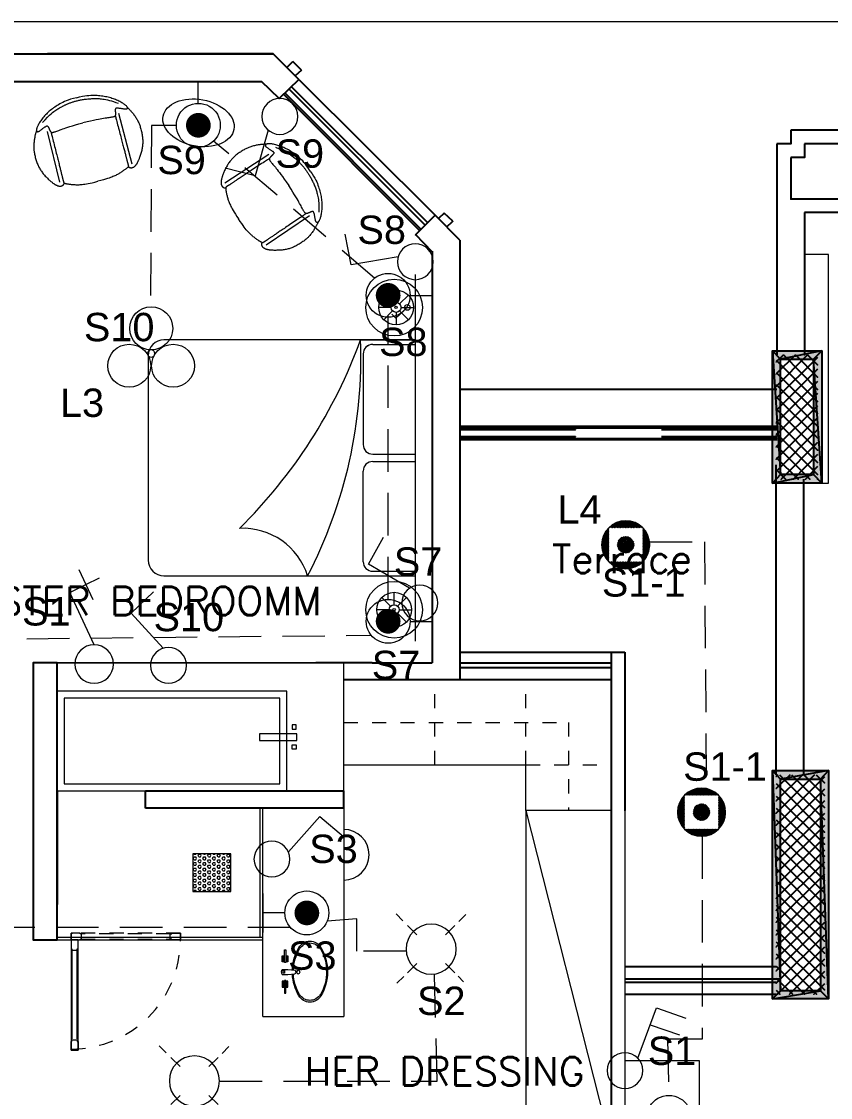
# Model space of a CAD drawing. Header units: inches. Extents: x 14 to 158, y 51 to 94.
# Drawn here: x 18.62 to 24.32, y 85.44 to 93.03 of the extents above; entities that cross this region are included whole.
import ezdxf

# ---------------------------------------------------------------- set-up
doc = ezdxf.new("R2010")
doc.units = ezdxf.units.IN
doc.header["$LTSCALE"] = 0.6
doc.header["$MEASUREMENT"] = 0
doc.linetypes.add('1st BASE_WTV$0$HIDDEN2', pattern=[0.1875, 0.125, -0.0625])
doc.linetypes.add('DASHED', pattern=[0.75, 0.5, -0.25])
doc.layers.get('0').update_dxf_attribs({"color": 253, "lineweight": 0})
for name, color, linetype, lineweight in [('1st BASE_WTV$0$A-DOOR', 253, 'Continuous', 0), ('1st BASE_WTV$0$A-DOOR-JAMB', 253, 'Continuous', 0), ('1st BASE_WTV$0$A-DOOR-OVHD', 253, '1st BASE_WTV$0$HIDDEN2', 0), ('1st BASE_WTV$0$A-DOOR-SWNG', 253, '1st BASE_WTV$0$HIDDEN2', 0), ('ELECT', 253, 'Continuous', 0), ('fur', 253, 'Continuous', 0), ('Furniture', 253, 'Continuous', 0), ('K Furniture', 253, 'Continuous', 0), ('Layer1', 253, 'Continuous', 0), ('LIGHT', 6, 'Continuous', 0), ('LIGHT-1', 3, 'Continuous', 0), ('Muebles', 253, 'Continuous', 0), ('text', 3, 'Continuous', 0), ('wiring1', 3, 'DASHED', 0)]:
    doc.layers.add(name, color=color, linetype=linetype, lineweight=lineweight)
doc.styles.add('SIMPLEX', font='SIMPLEX.SHX')
doc.styles.get("Standard").update_dxf_attribs({"font": 'arial.ttf'})

# ---------------------------------------------------------------- blocks, each defined once
blk = doc.blocks.new('A$C7ABF570E')
at = {"layer": 'Furniture'}
for p, q in [((2.586, 0.0524), (0, 0.0524)), ((2.4874, 0.0524), (2.4296, 0.0524))]:
    blk.add_line(p, q, dxfattribs=at)
at = {"layer": 'K Furniture'}
for p, q in [((2.0143, 1.9331), (0.5718, 1.9331)), ((0.4608, 1.8221), (0.4608, 0.0467)), ((2.1252, 0.0467), (2.1252, 1.8221)), ((0.5607, 0.4183), (1.1998, 0.4183)), ((0.5607, 0.4183), (1.1998, 0.4183)), ((2.0253, 0.4183), (1.3863, 0.4183)), ((2.0253, 0.4183), (1.3863, 0.4183)), ((2.1252, 0.4366), (2.1252, 0.0467)), ((0.222, 0.2348, 0), (0.222, 0.3227, 0)), ((0.4932, 0.3508), (0.4932, 0.0524)), ((1.2673, 0.3508), (1.2673, 0.0524)), ((1.3188, 0.3508), (1.3188, 0.0524)), ((2.0929, 0.3508), (2.0929, 0.0524)), ((2.3533, 0.2212), (2.3533, 0.3091)), ((0.1974, 0.2246, 0), (0.1352, 0.2868, 0)), ((0.2466, 0.2246, 0), (0.3088, 0.2868, 0)), ((2.3287, 0.211), (2.2665, 0.2731)), ((2.3779, 0.211), (2.4401, 0.2731)), ((0.1872, 0.2, 0), (0.0993, 0.2, 0)), ((0.1974, 0.1754, 0), (0.1352, 0.1132, 0)), ((0.222, 0.1652, 0), (0.222, 0.0773, 0)), ((0.2466, 0.1754, 0), (0.3088, 0.1132, 0)), ((0.2568, 0.2, 0), (0.3447, 0.2, 0)), ((2.3185, 0.1864), (2.2306, 0.1864)), ((2.3287, 0.1617), (2.2665, 0.0996)), ((2.3779, 0.1617), (2.4401, 0.0996)), ((2.3881, 0.1864), (2.476, 0.1864)), ((2.3533, 0.1515), (2.3533, 0.0636))]:
    blk.add_line(p, q, dxfattribs=at)
for centre, radius in [((0.222, 0.2, 0), 0.2), ((2.3524, 0.2, 0), 0.2), ((0.222, 0.2, 0), 0.1227), ((2.3533, 0.1864), 0.1227), ((0.222, 0.2, 0), 0.0348), ((0.222, 0.2, 0), 0.00828), ((2.3533, 0.1864), 0.0348), ((2.3533, 0.1864), 0.00828)]:
    blk.add_circle(centre, radius, dxfattribs=at)
for centre, radius, start, end in [((0.5718, 1.8221), 0.111, 90, 180), ((2.0143, 1.8221), 0.111, 0, 90), ((0.3169, 1.2669), 0.4794, 287.4621, 2.62083), ((3.3458, 3.8037), 3.5815, 224.60229, 250.07395), ((2.0005, 3.7801), 3.3458, 242.59989, 272.13581), ((0.5607, 0.3508), 0.0675, 90, 180), ((0.5607, 0.3508), 0.0675, 90, 180), ((1.1998, 0.3508), 0.0675, 0, 90), ((1.1998, 0.3508), 0.0675, 0, 90), ((1.3863, 0.3508), 0.0675, 90, 180), ((1.3863, 0.3508), 0.0675, 90, 180), ((2.0253, 0.3508), 0.0675, 360, 90), ((2.0253, 0.3508), 0.0675, 0, 90)]:
    blk.add_arc(centre, radius, start, end, dxfattribs=at)
blk = doc.blocks.new('DCFVFD')
at = {"layer": 'fur'}
for points in [[(263.0483, -27.9255), (263.0477, -27.9241), (263.047, -27.9227), (263.0463, -27.9211), (263.0455, -27.9194), (263.0446, -27.9176), (263.0437, -27.9156), (263.0427, -27.9133), (263.0415, -27.9108), (263.0402, -27.908), (263.0388, -27.905), (263.0372, -27.9017), (263.0355, -27.8981), (263.0336, -27.8944), (263.0315, -27.8904), (263.0292, -27.8863), (263.0267, -27.8819), (263.0241, -27.8774), (263.0212, -27.8728), (263.0181, -27.8682), (263.015, -27.8635), (263.0117, -27.8588), (263.0083, -27.8542), (263.0049, -27.8497), (263.0015, -27.8454), (262.9981, -27.8412), (262.9946, -27.8373), (262.9911, -27.8334), (262.9874, -27.8297), (262.9837, -27.826), (262.9797, -27.8224), (262.9755, -27.8187), (262.9711, -27.815), (262.9663, -27.8113), (262.9614, -27.8075), (262.9562, -27.8037), (262.9509, -27.7999), (262.9455, -27.7961), (262.94, -27.7925), (262.9345, -27.789), (262.9291, -27.7857), (262.9237, -27.7825), (262.9184, -27.7796), (262.9131, -27.7768), (262.9079, -27.7743), (262.9026, -27.7719), (262.8974, -27.7696), (262.8921, -27.7675), (262.8868, -27.7656), (262.8814, -27.7638), (262.8759, -27.7621), (262.8704, -27.7606), (262.8647, -27.7592), (262.859, -27.7579), (262.8532, -27.7568), (262.8472, -27.7558), (262.8412, -27.7549), (262.8351, -27.7541), (262.8289, -27.7534), (262.8227, -27.7528), (262.8166, -27.7524), (262.8107, -27.752), (262.805, -27.7518), (262.7995, -27.7516), (262.7944, -27.7515), (262.7897, -27.7515), (262.7853, -27.7516), (262.7813, -27.7517), (262.7776, -27.7519), (262.7742, -27.7521), (262.771, -27.7524), (262.7681, -27.7527), (262.7654, -27.753), (262.7628, -27.7534), (262.7604, -27.7537), (262.7582, -27.7541), (262.7561, -27.7545), (262.754, -27.7549), (262.7521, -27.7553), (262.7502, -27.7558), (262.7484, -27.7563), (262.7467, -27.7568), (262.745, -27.7574), (262.7433, -27.7579), (262.7417, -27.7586), (262.7402, -27.7592), (262.7387, -27.7598), (262.7373, -27.7605), (262.736, -27.7612), (262.7348, -27.7619), (262.7337, -27.7626), (262.7327, -27.7633), (262.7317, -27.764), (262.7308, -27.7648), (262.7299, -27.7655), (262.7291, -27.7663), (262.7283, -27.7671), (262.7276, -27.768), (262.7269, -27.7688), (262.7263, -27.7697), (262.7257, -27.7706), (262.7251, -27.7715), (262.7245, -27.7724), (262.7241, -27.7732), (262.7236, -27.7741), (262.7232, -27.775), (262.7228, -27.7758), (262.7225, -27.7766), (262.7222, -27.7775), (262.722, -27.7783), (262.7218, -27.7792), (262.7216, -27.78), (262.7214, -27.781), (262.7212, -27.7819), (262.7211, -27.7829), (262.721, -27.7839), (262.7209, -27.7849), (262.7209, -27.7859), (262.7209, -27.7868), (262.7209, -27.7877), (262.721, -27.7886), (262.7212, -27.7893), (262.7213, -27.79), (262.7215, -27.7907), (262.7218, -27.7913), (262.722, -27.7918), (262.7222, -27.7923), (262.7225, -27.7927), (262.7227, -27.7931), (262.7228, -27.7934), (262.723, -27.7937), (262.7231, -27.7939), (262.7232, -27.7941), (262.7233, -27.7943), (262.7234, -27.7944), (262.7235, -27.7945), (262.7236, -27.7946)], [(262.9773, -27.9732), (262.9769, -27.9729), (262.9762, -27.9724), (262.9751, -27.9716), (262.9736, -27.9705), (262.9714, -27.969), (262.9686, -27.9669), (262.9648, -27.9642), (262.9601, -27.9608), (262.9543, -27.9567), (262.9475, -27.9518), (262.94, -27.9464), (262.9319, -27.9406), (262.9233, -27.9345), (262.9146, -27.9282), (262.9058, -27.9219), (262.8971, -27.9157), (262.8887, -27.9096), (262.8805, -27.9038), (262.8727, -27.8982), (262.8652, -27.8928), (262.8579, -27.8876), (262.8509, -27.8826), (262.8442, -27.8777), (262.8377, -27.8731), (262.8315, -27.8687), (262.8256, -27.8644), (262.8198, -27.8603), (262.8144, -27.8564), (262.8092, -27.8526), (262.8042, -27.8491), (262.7994, -27.8456), (262.7948, -27.8424), (262.7905, -27.8393), (262.7864, -27.8363), (262.7825, -27.8335), (262.7788, -27.8308), (262.7752, -27.8283), (262.7719, -27.8259), (262.7687, -27.8237), (262.7658, -27.8215), (262.763, -27.8195), (262.7603, -27.8176), (262.7578, -27.8158), (262.7555, -27.8142), (262.7533, -27.8126), (262.7513, -27.8112), (262.7494, -27.8098), (262.7477, -27.8086), (262.7461, -27.8074), (262.7446, -27.8063), (262.7432, -27.8053), (262.7419, -27.8044), (262.7408, -27.8036), (262.7397, -27.8029), (262.7388, -27.8022), (262.7379, -27.8015), (262.7371, -27.801), (262.7364, -27.8005), (262.7358, -27.8), (262.7352, -27.7996), (262.7347, -27.7993), (262.7343, -27.799), (262.7339, -27.7987), (262.7336, -27.7985), (262.7333, -27.7983), (262.7331, -27.7981), (262.7328, -27.7979), (262.7326, -27.7978), (262.7324, -27.7976), (262.7321, -27.7974), (262.7318, -27.7972), (262.7315, -27.797), (262.7311, -27.7968), (262.7306, -27.7965), (262.7302, -27.7962), (262.7297, -27.7959), (262.7292, -27.7956), (262.7288, -27.7953), (262.7283, -27.7951), (262.728, -27.7948), (262.7277, -27.7947), (262.7274, -27.7945), (262.7272, -27.7944), (262.7271, -27.7944), (262.727, -27.7943), (262.7269, -27.7943), (262.7268, -27.7942), (262.7267, -27.7942), (262.7266, -27.7942), (262.7266, -27.7942), (262.7265, -27.7942), (262.7263, -27.7942), (262.7262, -27.7942), (262.726, -27.7942), (262.7257, -27.7942), (262.7254, -27.7943), (262.725, -27.7943), (262.7245, -27.7944), (262.724, -27.7945), (262.7233, -27.7947), (262.7225, -27.795), (262.7216, -27.7953), (262.7206, -27.7957), (262.7195, -27.7962), (262.7182, -27.7968), (262.7167, -27.7975), (262.715, -27.7983), (262.7131, -27.7994), (262.7109, -27.8006), (262.7085, -27.8021), (262.7057, -27.8037), (262.7026, -27.8057), (262.6991, -27.8079), (262.6953, -27.8103), (262.6913, -27.813), (262.6871, -27.8158), (262.6828, -27.8187), (262.6785, -27.8217), (262.6742, -27.8248), (262.6701, -27.8279), (262.6661, -27.831), (262.6622, -27.8341), (262.6583, -27.8374), (262.6545, -27.8408), (262.6505, -27.8444), (262.6465, -27.8483), (262.6422, -27.8526), (262.6376, -27.8573), (262.6328, -27.8624), (262.6274, -27.8683), (262.6216, -27.875), (262.615, -27.8829), (262.6077, -27.8921), (262.5995, -27.9029), (262.5903, -27.9155), (262.58, -27.9301)], [(262.9965, -27.9608), (262.7476, -27.7809)], [(262.7521, -28.2908), (262.7516, -28.2905), (262.7509, -28.29), (262.7499, -28.2892), (262.7483, -28.2882), (262.7462, -28.2866), (262.7433, -28.2846), (262.7395, -28.282), (262.7347, -28.2786), (262.7289, -28.2745), (262.7221, -28.2697), (262.7145, -28.2644), (262.7063, -28.2587), (262.6977, -28.2527), (262.6889, -28.2465), (262.68, -28.2402), (262.6713, -28.2341), (262.6628, -28.2282), (262.6546, -28.2224), (262.6467, -28.2169), (262.6391, -28.2115), (262.6318, -28.2064), (262.6247, -28.2015), (262.618, -28.1967), (262.6115, -28.1922), (262.6052, -28.1878), (262.5992, -28.1836), (262.5935, -28.1795), (262.588, -28.1757), (262.5827, -28.172), (262.5777, -28.1685), (262.5729, -28.1651), (262.5683, -28.1619), (262.5639, -28.1588), (262.5598, -28.1559), (262.5558, -28.1531), (262.5521, -28.1505), (262.5485, -28.148), (262.5452, -28.1456), (262.542, -28.1434), (262.539, -28.1413), (262.5362, -28.1393), (262.5335, -28.1375), (262.531, -28.1357), (262.5287, -28.1341), (262.5265, -28.1325), (262.5244, -28.1311), (262.5225, -28.1298), (262.5208, -28.1285), (262.5191, -28.1274), (262.5176, -28.1263), (262.5162, -28.1254), (262.515, -28.1245), (262.5138, -28.1237), (262.5127, -28.1229), (262.5118, -28.1222), (262.5109, -28.1216), (262.5101, -28.1211), (262.5094, -28.1206), (262.5088, -28.1201), (262.5082, -28.1198), (262.5077, -28.1194), (262.5073, -28.1191), (262.5069, -28.1188), (262.5066, -28.1186), (262.5063, -28.1184), (262.506, -28.1182), (262.5058, -28.1181), (262.5056, -28.1179), (262.5054, -28.1177), (262.5051, -28.1175), (262.5048, -28.1173), (262.5045, -28.1171), (262.5041, -28.1168), (262.5037, -28.1165), (262.5033, -28.1161), (262.5029, -28.1158), (262.5024, -28.1154), (262.502, -28.1151), (262.5016, -28.1148), (262.5013, -28.1145), (262.501, -28.1143), (262.5008, -28.1141), (262.5007, -28.1139), (262.5005, -28.1138), (262.5004, -28.1137), (262.5004, -28.1136), (262.5003, -28.1136), (262.5003, -28.1135), (262.5002, -28.1135), (262.5002, -28.1134), (262.5002, -28.1133), (262.5001, -28.1132), (262.5001, -28.113), (262.5, -28.1128), (262.5, -28.1126), (262.4999, -28.1123), (262.4998, -28.1119), (262.4997, -28.1114), (262.4997, -28.1108), (262.4996, -28.1101), (262.4996, -28.1093), (262.4996, -28.1084), (262.4996, -28.1073), (262.4997, -28.106), (262.4999, -28.1046), (262.5, -28.103), (262.5003, -28.1011), (262.5007, -28.0989), (262.5011, -28.0965), (262.5017, -28.0937), (262.5023, -28.0905), (262.5031, -28.0869), (262.5041, -28.0829), (262.5051, -28.0786), (262.5063, -28.0739), (262.5075, -28.069), (262.5089, -28.064), (262.5103, -28.0589), (262.5118, -28.0539), (262.5133, -28.0489), (262.5149, -28.0441), (262.5166, -28.0394), (262.5184, -28.0347), (262.5203, -28.0299), (262.5225, -28.025), (262.5248, -28.0199), (262.5274, -28.0144), (262.5303, -28.0086), (262.5336, -28.0023), (262.5373, -27.9953), (262.5418, -27.9876), (262.547, -27.9788), (262.5533, -27.9688), (262.5608, -27.9575), (262.5696, -27.9446), (262.58, -27.9301)], [(262.9935, -28.2233), (263.0044, -28.2079), (263.0136, -28.1941), (263.0212, -28.1816), (263.0276, -28.1704), (263.0328, -28.1601), (263.0371, -28.1505), (263.0408, -28.1415), (263.0441, -28.1328), (263.0471, -28.1242), (263.0499, -28.1158), (263.0525, -28.1075), (263.0548, -28.0992), (263.057, -28.091), (263.0589, -28.083), (263.0607, -28.075), (263.0622, -28.067), (263.0635, -28.0592), (263.0645, -28.0514), (263.0654, -28.0436), (263.0661, -28.036), (263.0666, -28.0284), (263.0669, -28.0209), (263.067, -28.0135), (263.0669, -28.0062), (263.0667, -27.9989), (263.0663, -27.9918), (263.0657, -27.9849), (263.0651, -27.9783), (263.0642, -27.9719), (263.0633, -27.9658), (263.0622, -27.9601), (263.0611, -27.9548), (263.0599, -27.95), (263.0585, -27.9456), (263.0572, -27.9416), (263.0558, -27.9381), (263.0544, -27.935), (263.053, -27.9323), (263.0517, -27.93), (263.0503, -27.928), (263.0491, -27.9264), (263.0479, -27.9251), (263.0468, -27.924), (263.0457, -27.9233), (263.0446, -27.9228), (263.0436, -27.9225), (263.0425, -27.9224), (263.0415, -27.9224), (263.0404, -27.9226), (263.0393, -27.923), (263.0382, -27.9236), (263.0372, -27.9244), (263.0361, -27.9256), (263.0351, -27.927), (263.0341, -27.9289), (263.0331, -27.9313), (263.0322, -27.934), (263.0314, -27.9372), (263.0305, -27.9407), (263.0297, -27.9444), (263.0289, -27.9483), (263.0282, -27.9522), (263.0274, -27.9561), (263.0266, -27.9598), (263.0259, -27.9634), (263.0251, -27.9668), (263.0243, -27.9699), (263.0235, -27.9728), (263.0227, -27.9754), (263.0218, -27.9778), (263.0211, -27.9799), (263.0203, -27.9816), (263.0195, -27.9831), (263.0187, -27.9842), (263.0179, -27.9851), (263.017, -27.9857), (263.0161, -27.9861), (263.0151, -27.9863), (263.0139, -27.9863), (263.0127, -27.9862), (263.0113, -27.9859), (263.0099, -27.9855), (263.0083, -27.985), (263.0066, -27.9844), (263.0048, -27.9837), (263.003, -27.9829), (263.0012, -27.9821), (262.9993, -27.9812), (262.9974, -27.9803), (262.9956, -27.9794), (262.9937, -27.9784), (262.9918, -27.9775), (262.99, -27.9767), (262.9883, -27.9759), (262.9865, -27.9751), (262.9849, -27.9745), (262.9833, -27.974), (262.9817, -27.9737), (262.9802, -27.9734), (262.9788, -27.9732), (262.9774, -27.9732), (262.9761, -27.9733), (262.9749, -27.9735), (262.9737, -27.9738), (262.9725, -27.9742), (262.9714, -27.9747), (262.9702, -27.9756), (262.969, -27.9767), (262.9676, -27.9782), (262.9661, -27.9801), (262.9644, -27.9826), (262.9624, -27.9857), (262.9602, -27.9894), (262.9577, -27.9937), (262.9548, -27.9986), (262.9517, -28.0041), (262.9483, -28.0101), (262.9446, -28.0166), (262.9406, -28.0236), (262.9363, -28.0311), (262.9316, -28.039), (262.9264, -28.0477), (262.9204, -28.0575), (262.9133, -28.0687), (262.9049, -28.0817), (262.8949, -28.097), (262.8831, -28.1147), (262.8692, -28.1352)], [(263.0506, -27.9828), (263.0497, -28.0063), (263.0485, -28.026), (263.0472, -28.0422), (263.0456, -28.0555), (263.0439, -28.0664), (263.0422, -28.0754), (263.0403, -28.083), (263.0384, -28.0898), (263.0365, -28.0961), (263.0346, -28.1021), (263.0327, -28.1078), (263.0308, -28.1131), (263.029, -28.1181), (263.0273, -28.1228), (263.0256, -28.1271), (263.0239, -28.1312), (263.0224, -28.135), (263.0209, -28.1385), (263.0195, -28.1418), (263.018, -28.145), (263.0166, -28.1481), (263.0151, -28.1512), (263.0136, -28.1543), (263.012, -28.1575), (263.0103, -28.1608), (263.0085, -28.1642), (263.0067, -28.1678), (263.0047, -28.1714), (263.0027, -28.1751), (263.0006, -28.1788), (262.9985, -28.1826), (262.9963, -28.1863), (262.994, -28.19), (262.9917, -28.1937), (262.9894, -28.1975), (262.9869, -28.2012), (262.9844, -28.205), (262.9817, -28.2088), (262.9789, -28.2127), (262.976, -28.2167), (262.9729, -28.2207), (262.9697, -28.2249), (262.9664, -28.2292), (262.9628, -28.2335), (262.9592, -28.2379), (262.9554, -28.2423), (262.9514, -28.2468), (262.9473, -28.2513), (262.9431, -28.2559), (262.9387, -28.2604), (262.9343, -28.2649), (262.9297, -28.2694), (262.9252, -28.2738), (262.9206, -28.2782), (262.9161, -28.2824), (262.9116, -28.2864), (262.9072, -28.2903), (262.9028, -28.2941), (262.8982, -28.2979), (262.8934, -28.3016), (262.8884, -28.3054), (262.8829, -28.3093), (262.8769, -28.3133), (262.8702, -28.3176), (262.8629, -28.3221), (262.8548, -28.3268), (262.8459, -28.3317), (262.8359, -28.3367), (262.825, -28.3418), (262.813, -28.3469), (262.7998, -28.3519), (262.7854, -28.3568)], [(262.7306, -28.3736), (262.729, -28.3734), (262.7274, -28.3733), (262.7257, -28.3731), (262.7239, -28.3729), (262.7219, -28.3727), (262.7197, -28.3725), (262.7172, -28.3723), (262.7145, -28.372), (262.7114, -28.3717), (262.7081, -28.3714), (262.7044, -28.371), (262.7005, -28.3705), (262.6963, -28.37), (262.6919, -28.3693), (262.6872, -28.3686), (262.6823, -28.3676), (262.6772, -28.3666), (262.6719, -28.3654), (262.6665, -28.3641), (262.661, -28.3626), (262.6555, -28.3611), (262.65, -28.3594), (262.6447, -28.3577), (262.6395, -28.3559), (262.6344, -28.354), (262.6295, -28.3521), (262.6247, -28.35), (262.62, -28.3478), (262.6153, -28.3455), (262.6106, -28.3429), (262.6057, -28.3402), (262.6008, -28.3372), (262.5957, -28.334), (262.5904, -28.3306), (262.5851, -28.327), (262.5798, -28.3232), (262.5745, -28.3193), (262.5692, -28.3153), (262.5641, -28.3113), (262.5592, -28.3073), (262.5544, -28.3032), (262.5499, -28.2992), (262.5456, -28.2952), (262.5414, -28.2911), (262.5374, -28.2869), (262.5335, -28.2827), (262.5298, -28.2784), (262.5262, -28.2741), (262.5228, -28.2696), (262.5194, -28.2649), (262.5161, -28.2602), (262.5129, -28.2553), (262.5098, -28.2503), (262.5068, -28.2452), (262.5039, -28.24), (262.501, -28.2346), (262.4983, -28.229), (262.4956, -28.2234), (262.493, -28.2178), (262.4906, -28.2122), (262.4883, -28.2067), (262.4861, -28.2014), (262.4841, -28.1963), (262.4824, -28.1915), (262.4808, -28.1871), (262.4794, -28.1829), (262.4782, -28.1791), (262.4772, -28.1755), (262.4763, -28.1722), (262.4755, -28.1692), (262.4748, -28.1663), (262.4742, -28.1636), (262.4737, -28.1611), (262.4732, -28.1587), (262.4728, -28.1565), (262.4725, -28.1543), (262.4722, -28.1523), (262.472, -28.1503), (262.4718, -28.1484), (262.4717, -28.1465), (262.4716, -28.1447), (262.4715, -28.1429), (262.4715, -28.1412), (262.4716, -28.1394), (262.4717, -28.1378), (262.4718, -28.1362), (262.472, -28.1347), (262.4722, -28.1332), (262.4725, -28.1319), (262.4727, -28.1306), (262.4731, -28.1293), (262.4734, -28.1282), (262.4738, -28.1271), (262.4743, -28.126), (262.4748, -28.125), (262.4753, -28.124), (262.4758, -28.123), (262.4764, -28.1221), (262.477, -28.1212), (262.4777, -28.1203), (262.4783, -28.1195), (262.479, -28.1187), (262.4796, -28.1179), (262.4803, -28.1172), (262.481, -28.1166), (262.4816, -28.116), (262.4823, -28.1154), (262.483, -28.1148), (262.4837, -28.1143), (262.4844, -28.1138), (262.4852, -28.1133), (262.486, -28.1129), (262.4869, -28.1124), (262.4878, -28.112), (262.4887, -28.1115), (262.4896, -28.1111), (262.4905, -28.1108), (262.4914, -28.1105), (262.4922, -28.1102), (262.4931, -28.11), (262.4938, -28.1099), (262.4946, -28.1098), (262.4953, -28.1098), (262.4959, -28.1098), (262.4965, -28.1098), (262.497, -28.1099), (262.4975, -28.11), (262.4979, -28.1101), (262.4982, -28.1101), (262.4985, -28.1102), (262.4988, -28.1102), (262.499, -28.1103), (262.4992, -28.1103), (262.4994, -28.1103), (262.4995, -28.1104), (262.4996, -28.1104)], [(262.7467, -28.313), (262.4946, -28.1376)], [(262.9935, -28.2233), (262.9826, -28.2388), (262.9725, -28.252), (262.9633, -28.2633), (262.9548, -28.273), (262.9468, -28.2813), (262.9392, -28.2886), (262.9319, -28.2951), (262.9248, -28.301), (262.9177, -28.3067), (262.9107, -28.3121), (262.9036, -28.3173), (262.8966, -28.3223), (262.8897, -28.327), (262.8827, -28.3315), (262.8757, -28.3358), (262.8687, -28.3398), (262.8617, -28.3437), (262.8547, -28.3473), (262.8477, -28.3506), (262.8407, -28.3538), (262.8337, -28.3568), (262.8267, -28.3595), (262.8198, -28.3621), (262.8128, -28.3645), (262.8059, -28.3666), (262.7991, -28.3686), (262.7924, -28.3704), (262.7859, -28.3719), (262.7796, -28.3733), (262.7735, -28.3744), (262.7678, -28.3753), (262.7624, -28.376), (262.7575, -28.3764), (262.7529, -28.3766), (262.7487, -28.3766), (262.745, -28.3765), (262.7416, -28.3762), (262.7385, -28.3758), (262.7359, -28.3753), (262.7336, -28.3747), (262.7316, -28.374), (262.73, -28.3734), (262.7287, -28.3726), (262.7276, -28.3718), (262.7268, -28.371), (262.7262, -28.3701), (262.7257, -28.3691), (262.7254, -28.3681), (262.7252, -28.367), (262.7252, -28.3659), (262.7254, -28.3647), (262.7258, -28.3634), (262.7266, -28.362), (262.7276, -28.3606), (262.7291, -28.359), (262.731, -28.3573), (262.7333, -28.3556), (262.736, -28.3537), (262.739, -28.3518), (262.7423, -28.3498), (262.7456, -28.3478), (262.7491, -28.3458), (262.7525, -28.3437), (262.7558, -28.3418), (262.7589, -28.3398), (262.7618, -28.338), (262.7645, -28.3362), (262.767, -28.3345), (262.7692, -28.3328), (262.7711, -28.3313), (262.7728, -28.3299), (262.7742, -28.3285), (262.7753, -28.3273), (262.7762, -28.3262), (262.7767, -28.3251), (262.777, -28.3241), (262.7771, -28.3231), (262.7769, -28.3221), (262.7766, -28.321), (262.776, -28.3199), (262.7753, -28.3187), (262.7745, -28.3174), (262.7734, -28.3161), (262.7723, -28.3147), (262.7711, -28.3133), (262.7698, -28.3119), (262.7684, -28.3104), (262.7669, -28.3089), (262.7654, -28.3074), (262.7639, -28.306), (262.7624, -28.3045), (262.761, -28.3031), (262.7596, -28.3017), (262.7582, -28.3002), (262.757, -28.2989), (262.7558, -28.2975), (262.7548, -28.2961), (262.754, -28.2948), (262.7532, -28.2935), (262.7526, -28.2922), (262.7521, -28.2909), (262.7518, -28.2897), (262.7515, -28.2884), (262.7514, -28.2872), (262.7514, -28.286), (262.7516, -28.2847), (262.752, -28.2833), (262.7526, -28.2818), (262.7536, -28.28), (262.7549, -28.2779), (262.7567, -28.2755), (262.7589, -28.2726), (262.7617, -28.2693), (262.7649, -28.2655), (262.7686, -28.2612), (262.7728, -28.2564), (262.7773, -28.2512), (262.7823, -28.2456), (262.7875, -28.2395), (262.7931, -28.2329), (262.7991, -28.2259), (262.8055, -28.2181), (262.8128, -28.2092), (262.821, -28.1988), (262.8306, -28.1865), (262.8416, -28.1721), (262.8544, -28.1551), (262.8692, -28.1352)]]:
    blk.add_lwpolyline(points, dxfattribs=at)
blk = doc.blocks.new('A$C399A65E2')
at = {"layer": 'Muebles', "linetype": 'Continuous'}
for p, q in [((0.1947, 0.0392), (0.201, 0.0898)), ((0.2314, 0.0405), (0.2251, 0.0911)), ((0.0626, 0.0177), (0.0626, 0.0266)), ((0.0626, 0.0266), (0.1524, 0.0266)), ((0.1524, 0.0177), (0.0626, 0.0177)), ((0.1056, 0.0266), (0.1056, 0.0405)), ((0.1056, 0.0405), (0.1486, 0.0405)), ((0.1056, 0), (0.1056, 0.0177)), ((0.1486, 0), (0.1056, 0)), ((0.1132, 0.0266), (0.1132, 0.0341)), ((0.1132, 0.0341), (0.141, 0.0341)), ((0.1132, 0.0076), (0.1132, 0.0177)), ((0.141, 0.0076), (0.1132, 0.0076)), ((0.141, 0.0341), (0.141, 0.0266)), ((0.141, 0.0177), (0.141, 0.0076)), ((0.1486, 0.0405), (0.1486, 0.0266)), ((0.1486, 0.0177), (0.1486, 0)), ((0.1524, 0.0266), (0.1524, 0.0177)), ((0.1947, 0), (0.1947, 0.0392)), ((0.2238, 0.0177), (0.2036, 0.0177)), ((0.2036, 0.0177), (0.2036, 0.0063)), ((0.2036, 0.0063), (0.2238, 0.0063)), ((0.2238, 0.0063), (0.2238, 0.0177)), ((0.2314, 0.0013), (0.2314, 0.0405)), ((0.3698, 0.0266), (0.28, 0.0266)), ((0.28, 0.0266), (0.28, 0.0177)), ((0.28, 0.0177), (0.3698, 0.0177)), ((0.3268, 0.0405), (0.2838, 0.0405)), ((0.2838, 0.0405), (0.2838, 0.0266)), ((0.2838, 0.0177), (0.2838, 0)), ((0.2838, 0), (0.3268, 0)), ((0.3192, 0.0341), (0.2914, 0.0341)), ((0.2914, 0.0341), (0.2914, 0.0266)), ((0.2914, 0.0177), (0.2914, 0.0076)), ((0.2914, 0.0076), (0.3192, 0.0076)), ((0.3192, 0.0266), (0.3192, 0.0341)), ((0.3192, 0.0076), (0.3192, 0.0177)), ((0.3268, 0.0266), (0.3268, 0.0405)), ((0.3268, 0), (0.3268, 0.0177)), ((0.3698, 0.0177), (0.3698, 0.0266))]:
    blk.add_line(p, q, dxfattribs=at)
blk.add_circle((0.2132, 0.1138), 0.0126, dxfattribs=at)
for centre, radius, start, end in [((0.2149, -0.0158), 0.3359, 59.46621, 120.53378), ((0.2149, -0.0037), 0.3167, 59.46621, 120.53379), ((0.09, 0.196), 0.09, 120.5339, 239.46614), ((0.0972, 0.196), 0.0848, 120.53389, 239.46614), ((0.3327, 0.196), 0.0848, 300.53386, 59.46611), ((0.3399, 0.196), 0.09, 300.53386, 59.4661), ((0.2149, 0.4079), 0.3359, 239.46622, 267.25373), ((0.2149, 0.3957), 0.3167, 239.46622, 267.2472), ((0.2136, 0.0805), 0.0156, 42.48509, 143.54023), ((0.2149, 0.3957), 0.3167, 272.09779, 300.53378), ((0.2149, 0.4079), 0.3359, 272.12884, 300.53379), ((0.2118, 0.0367), 0.0405, 245.05141, 298.89841)]:
    blk.add_arc(centre, radius, start, end, dxfattribs=at)
blk = doc.blocks.new('A$C7D3A46D4')
at = {"layer": '1st BASE_WTV$0$A-DOOR'}
blk.add_line((0.7698, 0.0481), (0, 0.0481), dxfattribs=at)
at = {"layer": '1st BASE_WTV$0$A-DOOR-JAMB'}
for p, q in [((0.7698, 0.8258), (0.7217, 0.8258)), ((0.7217, 0.7639), (0.7217, 0.8258)), ((0.7217, 0.8258), (0.7698, 0.8258)), ((0.7217, 0.8179), (0.7217, 0.0481)), ((0.7268, 0.7639), (0.7217, 0.7639)), ((0.7268, 0.7537), (0.7268, 0.7639)), ((0.7698, 0.7639), (0.7647, 0.7639)), ((0.7647, 0.7639), (0.7647, 0.7537)), ((0.7698, 0.8258), (0.7698, 0.7639)), ((0.7698, 0.0481), (0.7698, 0.8179)), ((0.7647, 0.7537), (0.7268, 0.7537)), ((0.7268, 0.7457), (0.7268, 0.1172)), ((0.7647, 0.1172), (0.7647, 0.7457)), ((0.7268, 0.11), (0.7217, 0.11)), ((0.7217, 0.11), (0.7217, 0.0481)), ((0.7647, 0.1203), (0.7268, 0.1203)), ((0.7268, 0.1203), (0.7268, 0.11)), ((0.7647, 0.11), (0.7647, 0.1203)), ((0.7698, 0.11), (0.7647, 0.11)), ((0.7698, 0.0481), (0.7698, 0.11)), ((0, 0.0481), (0, 0)), ((0, 0.0481), (0.0619, 0.0481)), ((0, 0), (0, 0.0481)), ((0.0619, 0.0481), (0.0619, 0.043)), ((0.0619, 0.043), (0.0722, 0.043)), ((0.0722, 0.0051), (0.0619, 0.0051)), ((0.0619, 0.0051), (0.0619, 0)), ((0.0722, 0.043), (0.0722, 0.0051)), ((0.7079, 0.043), (0.6976, 0.043)), ((0.6976, 0.043), (0.6976, 0.0051)), ((0.6976, 0.0051), (0.7079, 0.0051)), ((0.7698, 0.0481), (0.7079, 0.0481)), ((0.7079, 0.0481), (0.7079, 0.043)), ((0.7079, 0.0051), (0.7079, 0)), ((0.7217, 0.0481), (0.7698, 0.0481)), ((0.7217, 0.0481), (0.7698, 0.0481)), ((0.7698, 0.0481), (0.7698, 0)), ((0.7698, 0), (0.7698, 0.0481)), ((0, 0), (0.0096, 0)), ((0.0619, 0), (0, 0)), ((0.7079, 0), (0.7698, 0)), ((0.7698, 0), (0.7602, 0))]:
    blk.add_line(p, q, dxfattribs=at)
at = {"layer": '1st BASE_WTV$0$A-DOOR-OVHD'}
for p, q in [((0.7698, 0.0481), (0, 0.0481)), ((0, 0.0481), (0, 0)), ((0.7698, 0.0481), (0, 0.0481)), ((0.7007, 0.043), (0.0722, 0.043)), ((0.0722, 0.0051), (0.7007, 0.0051)), ((0.7698, 0), (0.7698, 0.0481)), ((0, 0), (0.7698, 0))]:
    blk.add_line(p, q, dxfattribs=at)
at = {"layer": '1st BASE_WTV$0$A-DOOR-SWNG'}
blk.add_arc((0.7698, 0.0481), 0.7698, 90, 180, dxfattribs=at)
blk = doc.blocks.new('S1')
for p, q in [((0.04, 0.069), (0.14, 0.242)), ((0.14, 0.242), (0.227, 0.192))]:
    blk.add_line(p, q)
blk.add_circle((0, 0), 0.05)
blk = doc.blocks.new('NAGAFA')
at = {"layer": 'LIGHT'}
for points in [[(52, 641, 1), (502, 641, 1)], [(-177, 249, 1), (273, 249, 1)], [(282, 249, 1), (732, 249, 1)]]:
    blk.add_lwpolyline(points, format="xyb", close=True, dxfattribs=at)
blk.add_circle((278, 378), 38, dxfattribs=at)
blk = doc.blocks.new('Light-1')
at = {"layer": 'LIGHT', "color": 7}
for p, q in [((0, 0.1252), (0, 0.1565)), ((0, 0.0651), (0, 0.107)), ((0.0651, 0.0001), (0.107, 0.0002)), ((0.1279, 0.0002), (0.1592, 0.0003)), ((-0.1221, -0.0002), (-0.1471, -0.0002)), ((-0.0651, -0.0001), (-0.107, -0.0002)), ((0, -0.0651), (0, -0.107)), ((0, -0.1235), (0, -0.1547))]:
    blk.add_line(p, q, dxfattribs=at)
at = {"layer": 'LIGHT', "linetype": 'ByBlock'}
blk.add_circle((0, 0), 0.0803, dxfattribs=at)
blk = doc.blocks.new('Ligran-squar')
h = blk.add_hatch()
h.set_pattern_fill('ANSI37', color=256, scale=0.1, style=0, double=1)
h.set_pattern_definition([(45, (428.922065, 252.952613), (-0.00883883476, 0.00883883476), []), (135, (428.922065, 252.952613), (-0.00883883476, -0.00883883476), [])])
h.paths.add_polyline_path([(0.19, 0.19, 0.414214), (-0.19, 0.19)])
h.paths.add_polyline_path([(0.19, 0.19), (0.19, -0.19, 0.198912), (0.269, 0, 0.198912)])
h.paths.add_polyline_path([(-0.19, 0.19, 0.198912), (-0.269, 0, 0.198912), (-0.19, -0.19)])
h.paths.add_polyline_path([(0.19, -0.19), (-0.19, -0.19, 0.414214)])
h.paths.add_polyline_path([(0.094, 0, 1), (-0.094, 0, 1)])
at = {"ltscale": 0.2}
blk.add_circle((0, 0), 0.269, dxfattribs=at)
blk = doc.blocks.new('Light-777')
at = {"layer": 'LIGHT'}
for p, q in [((0, 0.0861), (0, 0)), ((0.0758, 0.0001), (-0.0768, -0.0001))]:
    blk.add_line(p, q, dxfattribs=at)
for start_param, end_param in [(0.787324, 3.928917), (3.928917, 7.07051)]:
    blk.add_ellipse((-0.0002, 0.1721), major_axis=(0.0608, -0.0608), ratio=1, start_param=start_param, end_param=end_param, dxfattribs=at)
at = {"layer": 'LIGHT-1', "const_width": 0.0484}
blk.add_lwpolyline([(-0.0244, 0.1721, -1), (0.024, 0.1721, -1)], format="xyb", close=True, dxfattribs=at)
blk = doc.blocks.new('Sw-1dv')
at = {"layer": 'LIGHT-1'}
for p, q in [((0.035, 0.3385), (-0.0233, 0.3675)), ((0.1037, 0.3044), (0.035, 0.3385)), ((0, 0.082), (0.1037, 0.3044))]:
    blk.add_line(p, q, dxfattribs=at)
at = {"layer": 'LIGHT-1', "ltscale": 0.3}
blk.add_line((0.0648, 0.4021), (0.0052, 0.2749), dxfattribs=at)
at = {"layer": 'LIGHT-1'}
blk.add_circle((0, 0), 0.082, dxfattribs=at)
blk = doc.blocks.new('SW-1')
at = {"layer": 'LIGHT-1'}
for p, q in [((0.1105, 0.3518), (-0.0418, 0.4275)), ((0, 0.1148), (0.1105, 0.3518))]:
    blk.add_line(p, q, dxfattribs=at)
blk.add_circle((0, 0.0164), 0.0984, dxfattribs=at)
blk = doc.blocks.new('SW-2')
at = {"layer": 'LIGHT-1'}
for p, q in [((0.1244, 0.3817), (-0.0279, 0.4574)), ((0.0824, 0.2916), (-0.0699, 0.3673)), ((0, 0.1148), (0.1244, 0.3817))]:
    blk.add_line(p, q, dxfattribs=at)
blk.add_circle((0, 0.0164), 0.0984, dxfattribs=at)

msp = doc.modelspace()

# ---------------------------------------------------------------- hatches: boundary and pattern name
h = msp.add_hatch(color=256)
h.paths.add_polyline_path([(24.2005, 90.6451), (24.2598, 90.7044), (23.9675, 90.6451)])
h.paths.add_polyline_path([(24.2598, 90.7044), (23.9675, 90.6451), (23.9109, 90.7044)])
h.paths.add_polyline_path([(23.9675, 90.6451), (23.9109, 90.7044), (23.9675, 89.8328)])
h.paths.add_polyline_path([(23.9109, 90.7044), (23.9675, 89.8328), (23.9109, 89.7721)])
h.paths.add_polyline_path([(23.9675, 89.8328), (23.9109, 89.7721), (24.2005, 89.8328)])
h.paths.add_polyline_path([(23.9109, 89.7721), (24.2005, 89.8328), (24.2598, 89.7721)])
h.paths.add_polyline_path([(24.2005, 89.8328), (24.2598, 89.7721), (24.2005, 90.6451)])
h.paths.add_polyline_path([(24.2598, 89.7721), (24.2005, 90.6451), (24.2598, 90.7044)])
h = msp.add_hatch(color=256)
h.paths.add_polyline_path([(24.2502, 87.6856), (24.3067, 87.7463), (23.9675, 87.6856)])
h.paths.add_polyline_path([(24.3067, 87.7463), (23.9675, 87.6856), (23.9109, 87.7463)])
h.paths.add_polyline_path([(23.9675, 87.6856), (23.9109, 87.7463), (23.9675, 86.1934)])
h.paths.add_polyline_path([(23.9109, 87.7463), (23.9675, 86.1934), (23.9109, 86.1369)])
h.paths.add_polyline_path([(23.9675, 86.1934), (23.9109, 86.1369), (24.2502, 86.1934)])
h.paths.add_polyline_path([(23.9109, 86.1369), (24.2502, 86.1934), (24.3067, 86.1369)])
h.paths.add_polyline_path([(24.2502, 86.1934), (24.3067, 86.1369), (24.2502, 87.6856)])
h.paths.add_polyline_path([(24.3067, 86.1369), (24.2502, 87.6856), (24.3067, 87.7463)])
at = {"layer": 'fur'}
h = msp.add_hatch(dxfattribs=at)
h.set_pattern_fill('HEX', color=256, scale=0.09)
h.set_pattern_definition([(0, (0.36352, 75.016365), (0, 0.019485572), [0.01125, -0.0225]), (120, (0.36352, 75.016365), (-0.016875, -0.009742786), [0.01125, -0.0225]), (60, (0.37477, 75.016365), (-0.016875, 0.009742786), [0.01125, -0.0225])])
h.paths.add_polyline_path([(20.0967, 87.1578), (19.8275, 87.1578), (19.8275, 86.8936), (20.0967, 86.8936)])

# ---------------------------------------------------------------- linework, layer by layer
for p, q in [((24.3067, 91.3847), (24.1371, 91.3847)), ((24.3067, 89.7721), (24.3067, 91.3847)), ((24.2598, 89.7721), (24.3067, 89.7721)), ((20.691, 88.5048), (20.8143, 88.5048)), ((22.8725, 87.4635), (22.8725, 84.3773))]:
    msp.add_line(p, q)
at = {"linetype": 'Continuous', "lineweight": -2}
for p, q in [((21.091, 88.5048), (20.6943, 88.5048)), ((21.091, 88.5048), (21.5141, 88.5048)), ((18.8718, 87.6017), (18.8718, 86.8017)), ((19.4945, 87.4797), (19.4945, 87.6017)), ((19.4945, 87.6017), (20.891, 87.6017)), ((20.8911, 87.4797), (20.8911, 87.6017)), ((20.8911, 87.4797), (19.4945, 87.4797))]:
    msp.add_line(p, q, dxfattribs=at)
for points in [[(14.0232, 93.0265), (46.5426, 93.0265), (46.5426, 73.4364), (14.0232, 73.4364)], [(20.5609, 88.0047), (20.2991, 88.0047), (20.2991, 87.9582), (20.5609, 87.9582)], [(20.5564, 88.0669), (20.5274, 88.0669), (20.5274, 88.0367), (20.5564, 88.0367)], [(20.5564, 87.896), (20.5274, 87.896), (20.5274, 87.9262), (20.5564, 87.9262)]]:
    msp.add_lwpolyline(points, close=True)
for points in [[(17.4431, 92.7978), (20.3943, 92.7978), (20.3943, 92.7978)], [(17.4431, 92.7978), (20.3943, 92.7978), (20.3943, 92.7978)], [(20.3943, 92.7978), (18.8056, 92.7978), (18.8056, 92.7978)], [(20.575, 92.6185), (20.3943, 92.7978), (20.3943, 92.7978)], [(20.4895, 92.7026), (20.5322, 92.7454), (20.5322, 92.7454)], [(20.5929, 92.6847), (20.5322, 92.7454), (20.5322, 92.7454)], [(20.5929, 92.6847), (20.5502, 92.6433), (20.5502, 92.6433)], [(17.6334, 92.6047), (20.313, 92.6047), (20.313, 92.6047)], [(17.6376, 92.6047), (20.313, 92.6047), (20.313, 92.6047)], [(20.575, 92.6185), (20.4371, 92.4834), (20.313, 92.6047)], [(24.042, 92.2613), (24.042, 92.1634), (23.9427, 92.1634)], [(24.9659, 92.2613), (24.042, 92.2613), (24.042, 92.2613)], [(23.9427, 92.1634), (23.9427, 90.6768), (23.9427, 90.6768)], [(24.1371, 92.1634), (24.1371, 92.0669), (24.042, 92.0669)], [(24.8708, 92.1634), (24.1371, 92.1634), (24.1371, 92.1634)], [(24.042, 92.0669), (24.042, 91.7745), (24.042, 91.7745)], [(24.8708, 91.7745), (24.042, 91.7745), (24.042, 91.7745)], [(21.5348, 91.6614), (21.3969, 91.5235), (21.3969, 91.5235)], [(21.7086, 91.4849), (21.5348, 91.6614), (21.5348, 91.6614)], [(21.5982, 91.6752), (21.5596, 91.6366), (21.5596, 91.6366)], [(21.6589, 91.6187), (21.5982, 91.6752), (21.5982, 91.6752)], [(25.0832, 91.6794), (24.1371, 91.6794), (24.1371, 91.6794)], [(24.1371, 91.6794), (24.1371, 90.6768), (24.1371, 90.6768)], [(21.6162, 91.5773), (21.6589, 91.6187), (21.6589, 91.6187)], [(21.3941, 91.5277), (21.5141, 91.4035), (21.5141, 91.4035)], [(21.7086, 91.4849), (21.7086, 88.3848), (21.7086, 88.3848)], [(21.5141, 91.4077), (21.5141, 88.5048)], [(24.1578, 90.6768), (23.9385, 90.4534), (23.9385, 90.4534)], [(24.0737, 90.6768), (23.9385, 90.5416), (23.9385, 90.5416)], [(23.9882, 90.6768), (23.9385, 90.6271), (23.9385, 90.6271)], [(24.2281, 90.6588), (23.9385, 90.3692), (23.9385, 90.3692)], [(23.9882, 90.6768), (24.2281, 90.4327), (24.2281, 90.4327)], [(24.0737, 90.6768), (24.2281, 90.5182), (24.2281, 90.5182)], [(24.1578, 90.6768), (24.2281, 90.6064), (24.2281, 90.6064)], [(23.9385, 90.6382), (24.2281, 90.3486), (24.2281, 90.3486)], [(24.2281, 90.5747), (23.9385, 90.2851), (23.9385, 90.2851)], [(23.9385, 90.5527), (24.2281, 90.2631), (24.2281, 90.2631)], [(23.9427, 90.4327), (21.7113, 90.4327), (21.7113, 90.4327)], [(24.2281, 90.4892), (23.9385, 90.1969), (23.9385, 90.1969)], [(23.9385, 90.4685), (24.2281, 90.1748), (24.2281, 90.1748)], [(24.2281, 90.4051), (23.9385, 90.1114), (23.9385, 90.1114)], [(23.9385, 90.3803), (24.2281, 90.0907), (24.2281, 90.0907)], [(24.2281, 90.3168), (23.9385, 90.0272), (23.9385, 90.0272)], [(23.9385, 90.2948), (24.2281, 90.0052), (24.2281, 90.0052)], [(24.2281, 90.2313), (23.9385, 89.9417), (23.9385, 89.9417)], [(23.9385, 90.2107), (24.2281, 89.9169), (24.2281, 89.9169)], [(24.2281, 90.1472), (23.9385, 89.8535), (23.9385, 89.8535)], [(23.9385, 90.1251), (24.2281, 89.8328), (24.2281, 89.8328)], [(24.2281, 90.059), (23.9716, 89.8011), (23.9716, 89.8011)], [(23.9385, 90.0369), (24.1757, 89.8011), (24.1757, 89.8011)], [(24.2281, 89.9735), (24.0599, 89.8011), (24.0599, 89.8011)], [(23.9385, 89.9528), (24.0916, 89.8011), (24.0916, 89.8011)], [(23.9385, 87.7145), (23.9385, 89.9004), (23.9385, 89.9004)], [(23.9385, 89.2715), (23.9385, 89.9004), (23.9385, 89.9004)], [(23.9385, 89.8686), (24.0033, 89.8011), (24.0033, 89.8011)], [(24.2281, 89.8893), (24.144, 89.8011), (24.144, 89.8011)], [(24.133, 87.7145), (24.133, 89.8011), (24.133, 89.8011)], [(24.2281, 89.8038), (24.2281, 89.8011), (24.2281, 89.8011)], [(22.7746, 88.5792), (22.7746, 88.3393), (22.7746, 88.3393)], [(22.7746, 88.5792), (22.8725, 88.5792), (22.8725, 88.5792)], [(22.8725, 88.5792), (22.8725, 88.3393), (22.8725, 88.3393)], [(22.7746, 88.3848), (20.891, 88.3848)], [(22.7746, 88.3393), (22.7746, 87.4635), (22.7746, 87.4635)], [(22.8725, 88.3393), (22.8725, 87.4635), (22.8725, 87.4635)], [(24.2074, 87.7145), (23.9385, 87.4456), (23.9385, 87.4456)], [(24.1233, 87.7145), (23.9385, 87.5311), (23.9385, 87.5311)], [(24.0351, 87.7145), (23.9385, 87.6194), (23.9385, 87.6194)], [(23.9496, 87.7145), (23.9385, 87.7035), (23.9385, 87.7035)], [(24.2778, 87.7007), (23.9385, 87.3615), (23.9385, 87.3615)], [(23.9606, 87.7145), (24.2778, 87.4001), (24.2778, 87.4001)], [(24.0447, 87.7145), (24.2778, 87.4856), (24.2778, 87.4856)], [(24.133, 87.7145), (24.2778, 87.5697), (24.2778, 87.5697)], [(24.2185, 87.7145), (24.2778, 87.658), (24.2778, 87.658)], [(23.9385, 87.6539), (24.2778, 87.3118), (24.2778, 87.3118)], [(24.2778, 87.6152), (23.9385, 87.276), (23.9385, 87.276)], [(23.9385, 87.5656), (24.2778, 87.2277), (24.2778, 87.2277)], [(24.2778, 87.5311), (23.9385, 87.1877), (23.9385, 87.1877)], [(23.9385, 87.4815), (24.2778, 87.1422), (24.2778, 87.1422)], [(22.7746, 87.4635), (22.7746, 84.4973), (18.8236, 84.4973)], [(24.2778, 87.4429), (23.9385, 87.1036), (23.9385, 87.1036)], [(23.9385, 87.3973), (24.2778, 87.0581), (24.2778, 87.0581)], [(24.2778, 87.3574), (23.9385, 87.0195), (23.9385, 87.0195)], [(23.9385, 87.3091), (24.2778, 86.9698), (24.2778, 86.9698)], [(24.2778, 87.2732), (23.9385, 86.934), (23.9385, 86.934)], [(23.9385, 87.2236), (24.2778, 86.8843), (24.2778, 86.8843)], [(24.2778, 87.185), (23.9385, 86.8457), (23.9385, 86.8457)], [(23.9385, 87.1395), (24.2778, 86.8002), (24.2778, 86.8002)], [(24.2778, 87.0995), (23.9385, 86.7616), (23.9385, 86.7616)], [(23.9385, 87.054), (24.2778, 86.712), (24.2778, 86.712)], [(24.2778, 87.0153), (23.9385, 86.6761), (23.9385, 86.6761)], [(23.9385, 86.9657), (24.2778, 86.6264), (24.2778, 86.6264)], [(24.2778, 86.9312), (23.9385, 86.5878), (23.9385, 86.5878)], [(23.9385, 86.8816), (24.2778, 86.5423), (24.2778, 86.5423)], [(24.2778, 86.843), (23.9385, 86.5037), (23.9385, 86.5037)], [(23.9385, 86.7961), (24.2778, 86.4582), (24.2778, 86.4582)], [(24.2778, 86.7575), (23.9385, 86.4182), (23.9385, 86.4182)], [(23.9385, 86.712), (24.2778, 86.3699), (24.2778, 86.3699)], [(24.2778, 86.6733), (23.9385, 86.3341), (23.9385, 86.3341)], [(23.9385, 86.6237), (24.2778, 86.2844), (24.2778, 86.2844)], [(24.2778, 86.5851), (23.9385, 86.2458), (23.9385, 86.2458)], [(23.9385, 86.5382), (24.2778, 86.2003), (24.2778, 86.2003)], [(24.2778, 86.4996), (23.9468, 86.1686), (23.9468, 86.1686)], [(23.9385, 86.4541), (24.2212, 86.1686), (24.2212, 86.1686)], [(24.2778, 86.4155), (24.0309, 86.1686), (24.0309, 86.1686)], [(23.9385, 86.3658), (24.1371, 86.1686), (24.1371, 86.1686)], [(24.2778, 86.3299), (24.1192, 86.1686), (24.1192, 86.1686)], [(23.9385, 86.2817), (24.0516, 86.1686), (24.0516, 86.1686)], [(23.9385, 86.1962), (23.9633, 86.1686), (23.9633, 86.1686)], [(24.2778, 86.2417), (24.2033, 86.1686), (24.2033, 86.1686)]]:
    msp.add_lwpolyline(points, dxfattribs=at)
for points in [[(24.2598, 90.7044), (23.9675, 90.6451), (23.9109, 90.7044)], [(23.9675, 90.6451), (23.9109, 90.7044), (23.9675, 89.8328)], [(23.9109, 90.7044), (23.9675, 89.8328), (23.9109, 89.7721)], [(24.2005, 90.6451), (24.2598, 90.7044), (23.9675, 90.6451)], [(24.2598, 89.7721), (24.2005, 90.6451), (24.2598, 90.7044)], [(24.2005, 89.8328), (24.2598, 89.7721), (24.2005, 90.6451)], [(23.9675, 89.8328), (23.9109, 89.7721), (24.2005, 89.8328)], [(23.9109, 89.7721), (24.2005, 89.8328), (24.2598, 89.7721)], [(18.8718, 88.5048), (18.7036, 88.5048), (18.7036, 86.5517), (18.8718, 86.5517)], [(24.3067, 87.7463), (23.9675, 87.6856), (23.9109, 87.7463)], [(23.9675, 87.6856), (23.9109, 87.7463), (23.9675, 86.1934)], [(23.9109, 87.7463), (23.9675, 86.1934), (23.9109, 86.1369)], [(24.2502, 87.6856), (24.3067, 87.7463), (23.9675, 87.6856)], [(24.3067, 86.1369), (24.2502, 87.6856), (24.3067, 87.7463)], [(24.2502, 86.1934), (24.3067, 86.1369), (24.2502, 87.6856)], [(23.9675, 86.1934), (23.9109, 86.1369), (24.2502, 86.1934)], [(23.9109, 86.1369), (24.2502, 86.1934), (24.3067, 86.1369)]]:
    msp.add_lwpolyline(points, close=True, dxfattribs=at)
msp.add_ellipse((19.8685, 92.3123), major_axis=(-0.2494, 0.0462), ratio=0.651475)
at = {"layer": 'fur'}
for p, q in [((18.8718, 88.5048), (20.691, 88.5048)), ((20.491, 88.3048), (18.8718, 88.3048)), ((22.1746, 87.4635), (22.1746, 87.7848)), ((20.3018, 86.5717), (20.3018, 87.4797)), ((20.3218, 86.5517), (20.3218, 87.4797)), ((20.891, 87.4797), (20.8922, 86.0114)), ((22.1746, 87.4635), (22.1746, 84.4973)), ((22.1746, 87.4635), (22.7746, 85.0973)), ((22.7746, 87.4635), (22.1746, 87.4635)), ((18.8718, 86.5717), (20.3218, 86.5717)), ((18.8718, 86.5517), (20.3218, 86.5517)), ((20.3218, 86.011), (20.3218, 86.5517)), ((20.3218, 86.0112), (20.8922, 86.0114)), ((20.3218, 86.011), (20.3218, 86.0112))]:
    msp.add_line(p, q, dxfattribs=at)
at = {"layer": 'fur', "linetype": '1st BASE_WTV$0$HIDDEN2'}
for p, q in [((21.5328, 87.7848), (21.5328, 88.3848)), ((22.1746, 87.7848), (22.1746, 88.3848)), ((22.1746, 87.7848), (22.7746, 87.7848))]:
    msp.add_line(p, q, dxfattribs=at)
at = {"layer": 'fur'}
for points in [[(20.891, 87.6017), (20.891, 88.5048), (18.8718, 88.5048), (18.8718, 87.5017)], [(20.891, 87.7848), (22.1746, 87.7848)]]:
    msp.add_lwpolyline(points, dxfattribs=at)
for points in [[(20.491, 88.3048), (18.8718, 88.3048), (18.8718, 87.6017), (20.491, 87.6017)], [(20.441, 88.2548), (18.9218, 88.2548), (18.9218, 87.6517), (20.441, 87.6517)], [(20.0967, 87.1578), (19.8275, 87.1578), (19.8275, 86.8936), (20.0967, 86.8936)], [(22.8725, 84.8479), (23.3982, 84.8479), (23.3982, 85.6984), (22.8725, 85.6984)]]:
    msp.add_lwpolyline(points, close=True, dxfattribs=at)
at = {"layer": 'fur', "linetype": '1st BASE_WTV$0$HIDDEN2'}
msp.add_lwpolyline([(20.891, 88.0848), (22.4746, 88.0848), (22.4746, 87.4635)], dxfattribs=at)
at = {"layer": 'fur'}
msp.add_arc((20.891, 87.1517), 0.1787, 270, 90, dxfattribs=at)
at = {"layer": 'Layer1', "linetype": 'Continuous', "lineweight": -2}
for points in [[(20.5046, 92.5509), (21.4645, 91.5911), (21.4645, 91.5911)], [(20.5212, 92.5689), (21.4824, 91.609), (21.4824, 91.609)], [(20.575, 92.6185), (21.5348, 91.6614), (21.5348, 91.6614)], [(20.4688, 92.5123), (21.4259, 91.5525), (21.4259, 91.5525)], [(20.4757, 92.5234), (21.4355, 91.5621), (21.4355, 91.5621)], [(23.9427, 90.172), (21.7113, 90.172), (21.7113, 90.172)], [(21.7113, 90.161), (23.9427, 90.161), (23.9427, 90.161)], [(21.7113, 90.15), (22.5236, 90.15), (22.5236, 90.15)], [(23.1304, 90.15), (23.9427, 90.15), (23.9427, 90.15)], [(21.7113, 90.1003), (22.5236, 90.1003), (22.5236, 90.1003)], [(21.7113, 90.0865), (23.9427, 90.0865), (23.9427, 90.0865)], [(23.9427, 90.0769), (21.7113, 90.0769), (21.7113, 90.0769)], [(23.1304, 90.1003), (23.9427, 90.1003), (23.9427, 90.1003)], [(21.7086, 88.5792), (22.7746, 88.5792), (22.7746, 88.5792)], [(22.7746, 88.502), (21.7086, 88.502), (21.7086, 88.502)], [(22.7746, 88.4703), (21.7086, 88.4703), (21.7086, 88.4703)], [(22.8725, 86.3634), (23.9385, 86.3634), (23.9385, 86.3634)], [(23.9645, 86.2751), (22.8725, 86.2751)], [(22.8725, 86.2531), (23.9385, 86.2531), (23.9385, 86.2531)], [(22.8725, 86.169), (23.9385, 86.169), (23.9385, 86.169)]]:
    msp.add_lwpolyline(points, dxfattribs=at)
at = {"layer": 'wiring1', "linetype": 'DASHED'}
for p, q in [((19.5377, 92.2946), (19.5291, 91.0148)), ((19.7125, 92.2946), (19.5377, 92.2946)), ((21.1081, 91.2171), (19.9748, 92.1836)), ((21.2047, 88.9525), (21.2047, 90.9551)), ((23.046, 89.3574), (23.4328, 89.3574)), ((23.4328, 89.3574), (23.4449, 87.618)), ((18.2091, 88.6704), (21.0844, 88.6999)), ((23.4167, 87.2828), (23.4167, 85.8519)), ((20.515, 86.6399), (17.9581, 86.6399)), ((20.9833, 86.7011), (20.7746, 86.6826)), ((20.9833, 86.4718), (20.9833, 86.7011)), ((21.3309, 86.4718), (20.9833, 86.4718)), ((21.5488, 85.5556), (21.531, 86.3112)), ((23.4167, 85.8519), (23.1711, 85.8519)), ((23.1711, 85.8519), (23.1825, 85.4554)), ((20.0163, 85.5556), (21.5488, 85.5556))]:
    msp.add_line(p, q, dxfattribs=at)

# ---------------------------------------------------------------- block references
at = {"xscale": 1.199999999999988, "yscale": 1.199999999999988, "zscale": 1.199999999999988}
for p, rotation in [((237.6775, -137.5747), 139.6706302748599), ((-123.85, -190.6289), 69.04268497474692)]:
    msp.add_blockref('DCFVFD', p, dxfattribs=dict(at, rotation=rotation))
for name, p, rotation in [('A$C7ABF570E', (21.4466, 88.6574), 90), ('A$C7D3A46D4', (19.7416, 86.5998), 180)]:
    msp.add_blockref(name, p, dxfattribs=dict(rotation=rotation))
at = {"layer": 'ELECT', "xscale": 0.3999999999999985, "yscale": 0.3999999999999985, "zscale": 0.3999999999999985, "rotation": 163.3410660341956}
msp.add_blockref('S1', (21.3396, 91.0107), dxfattribs=at)
at = {"layer": 'fur', "xscale": -1, "rotation": 270}
msp.add_blockref('A$C399A65E2', (20.4575, 86.1125), dxfattribs=at)
at = {"layer": 'LIGHT', "color": 1, "lineweight": 50, "xscale": -0.0006735286404317663, "yscale": 0.0006735286404317663, "zscale": 0.0006735286404317663}
msp.add_blockref('NAGAFA', (19.7217, 90.4316), dxfattribs=at)
at = {"layer": 'LIGHT', "ltscale": 0.2, "xscale": -0.63, "yscale": 0.63, "zscale": 0.63}
for p in [(22.8778, 89.3376), (23.4118, 87.452)]:
    msp.add_blockref('Ligran-squar', p, dxfattribs=at)
at = {"layer": 'LIGHT', "color": 1, "lineweight": 50, "xscale": -2.199779999999979, "yscale": 2.199779999999979, "zscale": 2.199779999999979, "rotation": 315}
for p in [(21.507, 86.4862), (19.8396, 85.5569)]:
    msp.add_blockref('Light-1', p, dxfattribs=at)
at = {"layer": 'LIGHT-1', "xscale": -1.8, "yscale": 1.8, "zscale": 1.8}
for p, rotation in [((19.8662, 92.6047), 180.2737795598374), ((21.5141, 91.0956), 90), ((21.5141, 88.7974), 90), ((20.3218, 86.7422), 270), ((22.8725, 85.3009), 270)]:
    msp.add_blockref('Light-777', p, dxfattribs=dict(at, rotation=rotation))
at = {"layer": 'LIGHT-1', "color": 1, "lineweight": 50, "yscale": 1.28320499999998, "zscale": 1.28320499999998}
for name, p, xscale, rotation in [('SW-1', (20.455, 92.3731), -1.28320499999998, 139.2766380810432), ('SW-1', (21.4159, 91.327), -1.28320499999998, 74.36973157684503), ('SW-1', (21.4395, 88.9098), -1.28320499999998, 34.65009442006487), ('SW-1', (19.6632, 88.4669), -1.283204999999979, 17.24081723314451), ('SW-1', (20.3661, 87.1131), -1.28320499999998, 293.3989218043381), ('SW-2', (22.8575, 85.6154), -1.28320499999998, 314.4488350261353)]:
    msp.add_blockref(name, p, dxfattribs=dict(at, xscale=xscale, rotation=rotation))
at = {"layer": 'LIGHT-1', "color": 1, "lineweight": 50, "xscale": -1.656245284394074, "yscale": 1.656245284394074, "zscale": 1.656245284394074}
msp.add_blockref('Sw-1dv', (19.1331, 88.4965), dxfattribs=at)

# ---------------------------------------------------------------- texts
at = {"style": 'SIMPLEX'}
for s, p in [('Terrace', (22.3582, 89.1372, 0)), ('MASTER BEDROOMM', (18.0955, 88.8402)), ('HER DRESSING', (20.6154, 85.5258, 0))]:
    msp.add_text(s, height=0.2, dxfattribs=at).set_placement(p)
at = {"layer": 'text', "linetype": 'DASHED', "char_height": 0.2, "attachment_point": 1}
for s, width, insert in [('S9', 0.086131, (20.4115, 92.1955)), ('S9', 0.086131, (19.5783, 92.1505)), ('S8', 0.086131, (20.988, 91.6583)), ('S10', 0.086131, (19.0612, 90.9724)), ('S8', 0.086131, (21.1401, 90.8679)), ('L3', 0.591567, (18.8923, 90.4387)), ('L4', 0.591567, (22.3971, 89.6867)), ('S7', 0.086131, (21.2443, 89.319)), ('S1-1', 0.086131, (22.7099, 89.172)), ('S1', 0.086131, (18.6251, 88.9682)), ('S10', 0.086131, (19.5519, 88.928)), ('S7', 0.086131, (21.0888, 88.5901)), ('S1-1', 0.086131, (23.282, 87.8734)), ('S3', 0.086131, (20.6484, 87.2937)), ('S3', 0.086131, (20.499, 86.5408)), ('S2', 0.086131, (21.4078, 86.2224)), ('S1', 0.086131, (23.0337, 85.8701))]:
    msp.add_mtext_dynamic_manual_height_columns(s, width=width, gutter_width=1, heights=[0], dxfattribs=dict(at, insert=insert))

doc.saveas('drawing.dxf')
